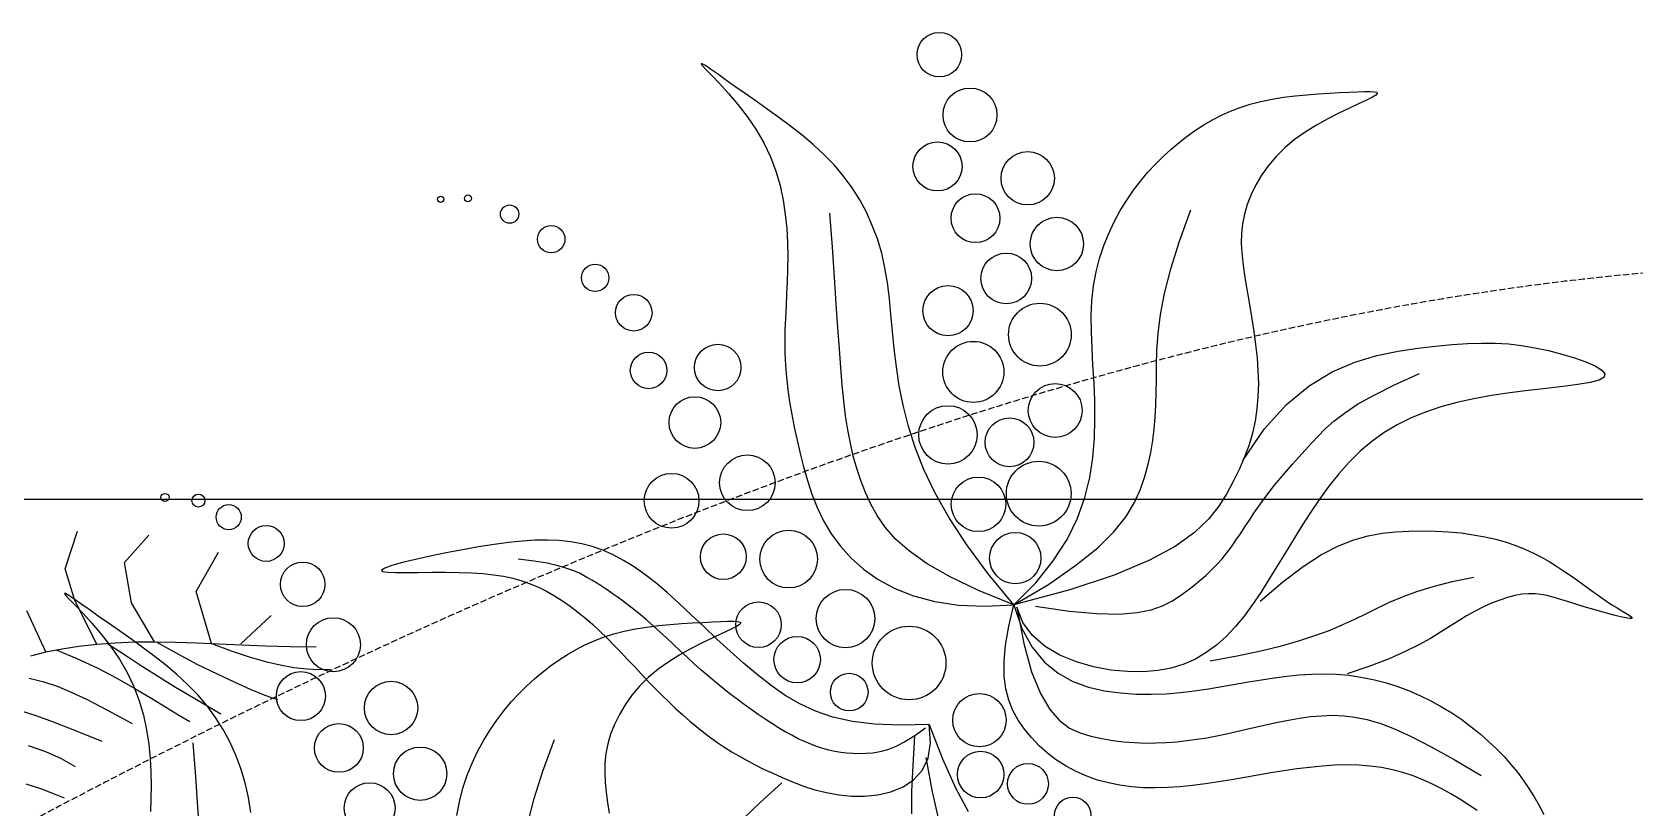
# Model space of a CAD drawing. Header units: millimetres. Extents: x -1030105 to 906887, y -616134 to 1220667.
# Drawn here: x -93311 to -90161, y 510288 to 511812 of the extents above; entities that cross this region are included whole.
import ezdxf
from ezdxf.enums import TextEntityAlignment as Align

# ---------------------------------------------------------------- set-up
doc = ezdxf.new("R2010")
doc.units = ezdxf.units.MM
doc.header["$MEASUREMENT"] = 0
doc.linetypes.add('CENTER', pattern=[2, 1.25, -0.25, 0.25, -0.25])
doc.linetypes.add('DASH', pattern=[0.35, 0.25, -0.1])
doc.layers.add('A-Furniture', color=143, linetype='Continuous')
doc.layers.add('A-Tree', color=98, linetype='Continuous')
doc.styles.add('Arial_Bold', font='arialbd.ttf')

# ---------------------------------------------------------------- blocks, each defined once
blk = doc.blocks.new('FUR')
at = {"layer": 'A-Furniture', "color": 8, "linetype": 'DASH', "ltscale": 50}
blk.add_ellipse((-53035.3, -10910.5), major_axis=(-3439.5, -3378.2), ratio=0.705203, start_param=7.259259, end_param=11.183032, dxfattribs=at)
blk.add_open_spline([(-42688, -19137), (-41285.1, -16590.7), (-40890, -13356), (-44692.5, -11594.7), (-47704.7, -12434), (-50055.2, -13846.7), (-51582.6, -14985.6), (-52347.2, -15312), (-52578.2, -15392.8)], degree=3, knots=[0, 0, 0, 0, 6281.430987, 9216.361979, 12501.805308, 15762.232572, 17490.630724, 18208.392501, 18208.392501, 18208.392501, 18208.392501], dxfattribs=at)
blk = doc.blocks.new('CAY8')
at = {"color": 0, "linetype": 'ByBlock'}
for p, q in [((228.5, 579.8), (227.8, 580)), ((227.8, 580), (228.4, 578.5)), ((228.4, 578.5), (230.6, 575.2)), ((230.6, 578.1), (228.5, 579.8)), ((233.7, 575), (230.6, 578.1)), ((230.6, 575.2), (233.9, 570.2)), ((237.8, 570.9), (233.7, 575)), ((233.9, 570.2), (238.2, 563.8)), ((242.8, 565.9), (237.8, 570.9)), ((238.2, 563.8), (243, 556.1)), ((248.4, 560.2), (242.8, 565.9)), ((243, 556.1), (248.1, 547.4)), ((254.6, 554), (248.4, 560.2)), ((261.2, 547.4), (254.6, 554)), ((248.1, 547.4), (253.1, 538)), ((268, 540.6), (261.2, 547.4)), ((275, 533.4), (268, 540.6)), ((253.1, 538), (257.7, 528)), ((282, 526), (275, 533.4)), ((257.7, 528), (261.5, 517.7)), ((261.5, 517.7), (264.4, 507.2)), ((288.9, 518.3), (282, 526)), ((295.5, 510.4), (288.9, 518.3)), ((264.4, 507.2), (266.4, 496.8)), ((301.7, 502.2), (295.5, 510.4)), ((266.4, 496.8), (267.5, 486.3)), ((307.5, 493.7), (301.7, 502.2)), ((267.5, 486.3), (267.9, 475.9)), ((312.5, 484.9), (307.5, 493.7)), ((317, 476), (312.5, 484.9)), ((587.6, 482.7), (594.7, 484.1)), ((594.7, 484.1), (602, 485.1)), ((602, 485.1), (609.6, 485.7)), ((609.6, 485.7), (617.6, 485.9)), ((617.6, 485.9), (625.8, 485.8)), ((625.8, 485.8), (634, 485.4)), ((634, 485.4), (642.2, 484.7)), ((642.2, 484.7), (650.2, 484)), ((650.2, 484), (657.8, 483.1)), ((267.9, 475.9), (267.6, 465.7)), ((320.7, 466.7), (317, 476)), ((554.6, 470.7), (561.1, 473.8)), ((561.1, 473.8), (567.5, 476.5)), ((567.5, 476.5), (574.1, 478.9)), ((574.1, 478.9), (580.7, 481)), ((580.7, 481), (587.6, 482.7)), ((657.8, 483.1), (665, 482.2)), ((665, 482.2), (671.6, 481.4)), ((676.8, 472.1), (669.9, 470.3)), ((671.6, 481.4), (677.4, 480.6)), ((682.6, 473.7), (676.8, 472.1)), ((677.4, 480.6), (682.3, 480)), ((682.3, 480), (686.3, 479.3)), ((687.1, 475), (682.6, 473.7)), ((686.3, 479.3), (689.1, 478.6)), ((689.8, 476.1), (687.1, 475)), ((689.1, 478.6), (690.7, 477.9)), ((691, 477.1), (689.8, 476.1)), ((690.7, 477.9), (691, 477.1)), ((267.6, 465.7), (266.9, 455.7)), ((296.1, 437.4), (298.4, 461.1)), ((323.9, 457.3), (320.7, 466.7)), ((535.5, 459.7), (541.9, 463.7)), ((541.9, 463.7), (548.2, 467.4)), ((548.2, 467.4), (554.6, 470.7)), ((645.2, 462.6), (636.6, 459.2)), ((653.8, 465.6), (645.2, 462.6)), ((662.1, 468.1), (653.8, 465.6)), ((669.9, 470.3), (662.1, 468.1)), ((266.9, 455.7), (265.7, 446)), ((326.3, 447.5), (323.9, 457.3)), ((516.9, 445.4), (523, 450.6)), ((523, 450.6), (529.2, 455.3)), ((529.2, 455.3), (535.5, 459.7)), ((620.6, 450.8), (613.5, 445.8)), ((628.3, 455.3), (620.6, 450.8)), ((636.6, 459.2), (628.3, 455.3)), ((265.7, 446), (264.2, 436.6)), ((328.2, 437.6), (326.3, 447.5)), ((505, 433.9), (510.9, 439.9)), ((510.9, 439.9), (516.9, 445.4)), ((607.1, 440.5), (601.2, 434.8)), ((613.5, 445.8), (607.1, 440.5)), ((262.5, 427.6), (260.7, 418.9)), ((264.2, 436.6), (262.5, 427.6)), ((293.9, 416.3), (296.1, 437.4)), ((329.4, 427.3), (328.2, 437.6)), ((329.9, 416.8), (329.4, 427.3)), ((493.8, 420.6), (499.3, 427.5)), ((499.3, 427.5), (505, 433.9)), ((596.1, 428.8), (591.5, 422.6)), ((601.2, 434.8), (596.1, 428.8)), ((260.7, 418.9), (258.8, 410.5)), ((291.9, 397.7), (293.9, 416.3)), ((329.8, 406.1), (329.9, 416.8)), ((488.5, 413.2), (493.8, 420.6)), ((536.4, 399.1), (548.2, 419.5)), ((587.7, 416.3), (584.5, 409.9)), ((591.5, 422.6), (587.7, 416.3)), ((258.8, 410.5), (256.9, 402.2)), ((329.2, 395.1), (329.8, 406.1)), ((479.1, 397), (483.6, 405.4)), ((483.6, 405.4), (488.5, 413.2)), ((584.5, 409.9), (582.1, 403.5)), ((255, 394.1), (253.2, 386.1)), ((256.9, 402.2), (255, 394.1)), ((290.1, 381.1), (291.9, 397.7)), ((328.3, 383.7), (329.2, 395.1)), ((475.1, 388.1), (479.1, 397)), ((527, 381.1), (536.4, 399.1)), ((580.2, 397), (578.9, 390.4)), ((582.1, 403.5), (580.2, 397)), ((253.2, 386.1), (251.7, 378)), ((327.3, 371.9), (328.3, 383.7)), ((471.6, 378.8), (475.1, 388.1)), ((578, 383.7), (577.5, 376.7)), ((578.9, 390.4), (578, 383.7)), ((251.7, 378), (250.3, 369.9)), ((288.6, 366.3), (290.1, 381.1)), ((326.4, 359.7), (327.3, 371.9)), ((468.7, 368.8), (471.6, 378.8)), ((519.8, 365), (527, 381.1)), ((577.5, 376.7), (577.2, 369.5)), ((249.3, 361.6), (248.5, 353.2)), ((250.3, 369.9), (249.3, 361.6)), ((287.2, 353.1), (288.6, 366.3)), ((325.7, 346.9), (326.4, 359.7)), ((466.4, 358.4), (468.7, 368.8)), ((514.4, 350.8), (519.8, 365)), ((577.2, 369.5), (577.1, 361.9)), ((577.1, 361.9), (577.1, 353.9)), ((248.5, 353.2), (248, 344.6)), ((286.1, 341), (287.2, 353.1)), ((464.6, 347.4), (466.4, 358.4)), ((510.5, 338.1), (514.4, 350.8)), ((577.1, 353.9), (577.1, 345.5)), ((248, 344.6), (247.7, 335.8)), ((285.3, 329.9), (286.1, 341)), ((325.4, 333.6), (325.7, 346.9)), ((463, 335.9), (464.6, 347.4)), ((507.6, 326.7), (510.5, 338.1)), ((577.1, 345.5), (577, 336.7)), ((-272.6, 308.9), (-259.7, 333.3)), ((247.7, 335.8), (247.7, 326.9)), ((247.7, 326.9), (247.8, 317.7)), ((284.7, 319.4), (285.3, 329.9)), ((325.6, 319.7), (325.4, 333.6)), ((461.6, 324.1), (463, 335.9)), ((505.4, 316.3), (507.6, 326.7)), ((576.8, 327.7), (576.4, 318.5)), ((577, 336.7), (576.8, 327.7)), ((-231, 306), (-210.9, 321.8)), ((247.8, 317.7), (248.2, 308.4)), ((284.5, 309.4), (284.7, 319.4)), ((326.6, 305.2), (325.6, 319.7)), ((460.2, 311.9), (461.6, 324.1)), ((503.7, 306.7), (505.4, 316.3)), ((576.4, 318.5), (575.8, 309.3)), ((-269.8, 285.9), (-272.6, 308.9)), ((-231, 277.3), (-231, 306)), ((248.2, 308.4), (248.7, 298.9)), ((284.6, 299.8), (284.5, 309.4)), ((328.7, 289.8), (326.6, 305.2)), ((458.5, 299.4), (460.2, 311.9)), ((502, 297.6), (503.7, 306.7)), ((575.8, 309.3), (574.8, 300.2)), ((-185, 277.3), (-164.9, 301.7)), ((248.7, 298.9), (249.4, 289.2)), ((285.1, 290.6), (284.6, 299.8)), ((456.4, 286.6), (458.5, 299.4)), ((500.2, 289), (502, 297.6)), ((574.8, 300.2), (573.5, 291.2)), ((625.8, 290.4), (642.7, 294.4)), ((642.7, 294.4), (658.8, 296.3)), ((658.8, 296.3), (673.9, 296.7)), ((673.9, 296.7), (687.9, 296.3)), ((687.9, 296.3), (700.5, 295.6)), ((700.5, 295.6), (712.1, 294.7)), ((712.1, 294.7), (722.7, 293.6)), ((722.7, 293.6), (732.6, 292.1)), ((-296.1, 253.9), (-304.2, 284.5)), ((-275.5, 291.8), (-276.2, 292)), ((-276.2, 292), (-275.6, 290.5)), ((-275.6, 290.5), (-273.4, 287.2)), ((-273.4, 290.1), (-275.5, 291.8)), ((-270.3, 287), (-273.4, 290.1)), ((-273.4, 287.2), (-270.1, 282.2)), ((-266.2, 282.9), (-270.3, 287)), ((-270.1, 282.2), (-265.8, 275.8)), ((-260.1, 253), (-269.8, 285.9)), ((-261.2, 277.9), (-266.2, 282.9)), ((249.4, 289.2), (250.4, 279.4)), ((285.9, 281.6), (285.1, 290.6)), ((287.3, 272.8), (285.9, 281.6)), ((332, 273.3), (328.7, 289.8)), ((453.7, 273.6), (456.4, 286.6)), ((498.3, 280.7), (500.2, 289)), ((571.7, 282.4), (569.5, 274)), ((573.5, 291.2), (571.7, 282.4)), ((590.3, 273.4), (608.3, 283.6)), ((608.3, 283.6), (625.8, 290.4)), ((732.6, 292.1), (742, 290.3)), ((742, 290.3), (751, 288.2)), ((751, 288.2), (759.8, 285.5)), ((759.8, 285.5), (768.7, 282.4)), ((768.7, 282.4), (777.8, 278.7)), ((-265.8, 275.8), (-261, 268.1)), ((-255.6, 272.2), (-261.2, 277.9)), ((-249.4, 266), (-255.6, 272.2)), ((-219.9, 247.6), (-231, 277.3)), ((-180.9, 239.5), (-185, 277.3)), ((-52, 270.4), (-54.6, 269.5)), ((-46.7, 271.3), (-52, 270.4)), ((-39.1, 272), (-46.7, 271.3)), ((-29.8, 272.6), (-39.1, 272)), ((-19.2, 273.1), (-29.8, 272.6)), ((-7.8, 273.4), (-19.2, 273.1)), ((3.9, 273.6), (-7.8, 273.4)), ((15.4, 273.6), (3.9, 273.6)), ((26.3, 273.4), (15.4, 273.6)), ((36.5, 273), (26.3, 273.4)), ((46.1, 272.3), (36.5, 273)), ((55.2, 271.3), (46.1, 272.3)), ((63.7, 269.9), (55.2, 271.3)), ((71.8, 268.2), (63.7, 269.9)), ((250.4, 279.4), (251.9, 269.5)), ((289.1, 264.1), (287.3, 272.8)), ((336.9, 255.6), (332, 273.3)), ((450.3, 260.4), (453.7, 273.6)), ((493.8, 264.8), (496.2, 272.7)), ((496.2, 272.7), (498.3, 280.7)), ((569.5, 274), (566.7, 265.8)), ((572, 259.1), (590.3, 273.4)), ((652, 269.3), (667.4, 273.9)), ((667.4, 273.9), (686, 278.7)), ((777.8, 278.7), (786.7, 274.7)), ((786.7, 274.7), (795, 270.6)), ((795, 270.6), (802.3, 266.4)), ((-261, 268.1), (-255.9, 259.4)), ((-255.9, 259.4), (-250.9, 250)), ((-242.8, 259.4), (-249.4, 266)), ((-236, 252.6), (-242.8, 259.4)), ((-54.6, 269.5), (-54, 268.4)), ((-54, 268.4), (-50.7, 267.3)), ((-50.7, 267.3), (-45.2, 266)), ((-45.2, 266), (-37.9, 264.7)), ((-37.9, 264.7), (-29.4, 263.3)), ((-29.4, 263.3), (-20.1, 261.8)), ((-20.1, 261.8), (-10.6, 260.1)), ((-10.6, 260.1), (-1.4, 258.4)), ((-1.4, 258.4), (7.2, 256.6)), ((51.9, 257), (41.1, 260.3)), ((79.5, 266), (71.8, 268.2)), ((86.9, 263.2), (79.5, 266)), ((93.9, 260), (86.9, 263.2)), ((100.7, 256.1), (93.9, 260)), ((251.9, 269.5), (253.9, 259.5)), ((253.9, 259.5), (256.7, 249.6)), ((291.4, 255.4), (289.1, 264.1)), ((445.8, 247.1), (450.3, 260.4)), ((491, 256.9), (493.8, 264.8)), ((553.5, 240), (572, 259.1)), ((566.7, 265.8), (563.4, 257.9)), ((621.1, 256.2), (629.4, 260.5)), ((629.4, 260.5), (639.5, 264.9)), ((639.5, 264.9), (652, 269.3)), ((802.3, 266.4), (808.2, 262.4)), ((808.2, 262.4), (812.2, 258.8)), ((812.2, 258.8), (814, 255.8)), ((-307, 253.1), (-296.1, 253.9)), ((-296.1, 253.9), (-284.6, 254.1)), ((-288.9, 254), (-275.5, 245.6)), ((-284.6, 254.1), (-272.6, 253.8)), ((-272.6, 253.8), (-260.1, 253)), ((-260.1, 253), (-247.1, 251.7)), ((-252.6, 252.2), (-241, 241.3)), ((-250.9, 250), (-246.3, 240)), ((-247.1, 251.7), (-233.7, 249.9)), ((-229, 245.4), (-236, 252.6)), ((-233.7, 249.9), (-219.9, 247.6)), ((-219.9, 247.6), (-205.8, 244.8)), ((-218.9, 247.4), (-205.8, 236.7)), ((-160.6, 235.7), (-136.2, 251.5)), ((7.2, 256.6), (15, 254.7)), ((15, 254.7), (22.2, 252.6)), ((22.2, 252.6), (28.9, 250.3)), ((28.9, 250.3), (35.1, 247.8)), ((35.1, 247.8), (41, 245)), ((60.8, 253.9), (51.9, 257)), ((68, 250.8), (60.8, 253.9)), ((73.7, 248), (68, 250.8)), ((78.2, 245.5), (73.7, 248)), ((107.3, 251.7), (100.7, 256.1)), ((113.8, 246.6), (107.3, 251.7)), ((256.7, 249.6), (260.4, 239.7)), ((294.4, 246.7), (291.4, 255.4)), ((343.7, 236.4), (336.9, 255.6)), ((483.9, 241), (487.7, 249)), ((487.7, 249), (491, 256.9)), ((559.6, 250.1), (555.1, 242.4)), ((563.4, 257.9), (559.6, 250.1)), ((603, 243.7), (608.4, 247.8)), ((608.4, 247.8), (614.2, 252)), ((614.2, 252), (621.1, 256.2)), ((674.8, 249), (664.4, 245.9)), ((685.5, 251.3), (674.8, 249)), ((696.7, 253), (685.5, 251.3)), ((708.3, 254.1), (696.7, 253)), ((720.4, 254.6), (708.3, 254.1)), ((733, 254.6), (720.4, 254.6)), ((746, 254.3), (733, 254.6)), ((759, 253.6), (746, 254.3)), ((771.6, 252.8), (759, 253.6)), ((783.4, 252.1), (771.6, 252.8)), ((793.9, 251.7), (783.4, 252.1)), ((802.6, 251.6), (793.9, 251.7)), ((809.2, 252.2), (802.6, 251.6)), ((813.1, 253.6), (809.2, 252.2)), ((814, 255.8), (813.1, 253.6)), ((-311, 237.8), (-301.3, 233.4)), ((-275.5, 245.6), (-262.6, 236.5)), ((-262.6, 236.5), (-250.4, 227.1)), ((-246.3, 240), (-242.5, 229.7)), ((-241, 241.3), (-231.8, 232.7)), ((-222, 238), (-229, 245.4)), ((-215.1, 230.3), (-222, 238)), ((-205.8, 244.8), (-191.2, 241.7)), ((-205.8, 236.7), (-192.9, 226.7)), ((-191.2, 241.7), (-176, 238.4)), ((-180.9, 239.5), (-168.1, 232)), ((-176, 238.4), (-160.3, 234.9)), ((41, 245), (46.5, 241.9)), ((46.5, 241.9), (51.8, 238.5)), ((51.8, 238.5), (56.9, 234.7)), ((81.7, 243.1), (78.2, 245.5)), ((84.4, 241.1), (81.7, 243.1)), ((86.4, 239.4), (84.4, 241.1)), ((88.1, 238), (86.4, 239.4)), ((89.4, 236.9), (88.1, 238)), ((90.6, 235.9), (89.4, 236.9)), ((120.3, 240.8), (113.8, 246.6)), ((126.7, 234.3), (120.3, 240.8)), ((260.4, 239.7), (265.2, 230)), ((298.5, 237.7), (294.4, 246.7)), ((304.2, 228.2), (298.5, 237.7)), ((352.6, 215.6), (343.7, 236.4)), ((439.9, 233.8), (445.8, 247.1)), ((479.4, 232.8), (483.9, 241)), ((555.1, 242.4), (550.1, 234.8)), ((592.4, 235.5), (597.7, 239.6)), ((597.7, 239.6), (603, 243.7)), ((644.9, 237.6), (635.6, 232.2)), ((654.5, 242.2), (644.9, 237.6)), ((664.4, 245.9), (654.5, 242.2)), ((-301.3, 233.4), (-292.5, 228.8)), ((-292.5, 228.8), (-283.6, 223.1)), ((-250.4, 227.1), (-239.1, 217.7)), ((-242.5, 229.7), (-239.6, 219.2)), ((-231.8, 232.7), (-224.3, 225.8)), ((-224.3, 225.8), (-217.6, 219.7)), ((-208.5, 222.4), (-215.1, 230.3)), ((-192.9, 226.7), (-180.7, 217.8)), ((-168.1, 232), (-156.4, 225.7)), ((-160.3, 234.9), (-143.9, 231.4)), ((-156.4, 225.7), (-145.7, 220.5)), ((-143.9, 231.4), (-126.8, 227.8)), ((-126.8, 227.8), (-108.9, 224.4)), ((56.9, 234.7), (61.9, 230.6)), ((61.9, 230.6), (66.7, 226.1)), ((66.7, 226.1), (71.4, 221.5)), ((91.7, 235), (90.6, 235.9)), ((92.8, 234), (91.7, 235)), ((94.1, 232.9), (92.8, 234)), ((95.5, 231.5), (94.1, 232.9)), ((97.3, 229.8), (95.5, 231.5)), ((99.5, 227.7), (97.3, 229.8)), ((102, 225.2), (99.5, 227.7)), ((104.9, 222.3), (102, 225.2)), ((133.3, 227.1), (126.7, 234.3)), ((139.9, 219.1), (133.3, 227.1)), ((265.2, 230), (271.1, 220.5)), ((312.2, 218.1), (304.2, 228.2)), ((432.2, 220.4), (439.9, 233.8)), ((473.6, 224.4), (479.4, 232.8)), ((544.6, 227.2), (538.4, 219.4)), ((550.1, 234.8), (544.6, 227.2)), ((577.2, 223.3), (582.2, 227.4)), ((582.2, 227.4), (587.3, 231.5)), ((587.3, 231.5), (592.4, 235.5)), ((626.7, 226), (618.1, 219.2)), ((635.6, 232.2), (626.7, 226)), ((-320.4, 216.1), (-310.8, 211.1)), ((-283.6, 223.1), (-273.5, 215.9)), ((-273.5, 215.9), (-261.1, 206.4)), ((-239.6, 219.2), (-237.6, 208.8)), ((-239.1, 217.7), (-228.7, 208.8)), ((-217.6, 219.7), (-211, 213.8)), ((-211, 213.8), (-203.5, 207.4)), ((-202.3, 214.2), (-208.5, 222.4)), ((-196.5, 205.7), (-202.3, 214.2)), ((-180.7, 217.8), (-169.4, 209.9)), ((-145.7, 220.5), (-135.9, 216.3)), ((-135.9, 216.3), (-126.8, 212.9)), ((71.4, 221.5), (76, 216.5)), ((76, 216.5), (80.4, 211.4)), ((108, 219), (104.9, 222.3)), ((111.4, 215.4), (108, 219)), ((114.9, 211.4), (111.4, 215.4)), ((146.8, 210.3), (139.9, 219.1)), ((271.1, 220.5), (278.4, 211.3)), ((323, 207.3), (312.2, 218.1)), ((363.8, 193), (352.6, 215.6)), ((422.5, 207.1), (432.2, 220.4)), ((455.8, 206.7), (466, 215.7)), ((466, 215.7), (473.6, 224.4)), ((538.4, 219.4), (531.4, 211.6)), ((563.2, 210.9), (567.7, 215.1)), ((567.7, 215.1), (572.4, 219.2)), ((572.4, 219.2), (577.2, 223.3)), ((618.1, 219.2), (609.8, 211.9)), ((-310.8, 211.1), (-299.7, 204.7)), ((-299.7, 204.7), (-286, 196.3)), ((-261.1, 206.4), (-245.4, 194)), ((-237.6, 208.8), (-236.5, 198.3)), ((-228.7, 208.8), (-219.6, 200.7)), ((-203.5, 207.4), (-194.5, 199.7)), ((-191.5, 196.9), (-196.5, 205.7)), ((-169.4, 209.9), (-159.6, 203.3)), ((-159.6, 203.3), (-151.4, 198.1)), ((-126.8, 212.9), (-118.2, 210.3)), ((-118.2, 210.3), (-109.9, 208.5)), ((-109.9, 208.5), (-101.8, 207.2)), ((80.4, 211.4), (84.7, 206.1)), ((84.7, 206.1), (88.8, 200.6)), ((118.6, 207.2), (114.9, 211.4)), ((122.4, 202.7), (118.6, 207.2)), ((126.2, 197.9), (122.4, 202.7)), ((153.9, 200.9), (146.8, 210.3)), ((278.4, 211.3), (287.2, 202.4)), ((287.2, 202.4), (297.6, 194.2)), ((337.2, 195.5), (323, 207.3)), ((410.4, 194), (422.5, 207.1)), ((442.6, 197.5), (455.8, 206.7)), ((522.7, 203.8), (511.4, 196.2)), ((531.4, 211.6), (522.7, 203.8)), ((550.7, 198.2), (554.7, 202.4)), ((554.7, 202.4), (558.9, 206.7)), ((558.9, 206.7), (563.2, 210.9)), ((601.7, 204.1), (593.8, 196.1)), ((609.8, 211.9), (601.7, 204.1)), ((-319.7, 191.5), (-308.6, 185.2)), ((-286, 196.3), (-268.3, 185.4)), ((-236.5, 198.3), (-236.1, 187.9)), ((-219.6, 200.7), (-211.7, 193.8)), ((-211.7, 193.8), (-205.3, 188.3)), ((-194.5, 199.7), (-183, 189.9)), ((-187, 188), (-191.5, 196.9)), ((-151.4, 198.1), (-145.5, 194.5)), ((-145.5, 194.5), (-142, 192.7)), ((70.1, 190.9), (76.7, 193)), ((76.7, 193), (83.6, 194.7)), ((83.6, 194.7), (90.7, 196.1)), ((88.8, 200.6), (92.9, 195)), ((90.7, 196.1), (98, 197.1)), ((92.9, 195), (96.8, 189.3)), ((98, 197.1), (105.6, 197.7)), ((105.6, 197.7), (113.6, 197.9)), ((113.6, 197.9), (121.8, 197.8)), ((121.8, 197.8), (130, 197.4)), ((130.1, 193), (126.2, 197.9)), ((130, 197.4), (138.2, 196.7)), ((133.9, 187.9), (130.1, 193)), ((138.2, 196.7), (146.2, 196)), ((146.2, 196), (153.8, 195.1)), ((153.8, 195.1), (161, 194.2)), ((161.2, 191.1), (153.9, 200.9)), ((161, 194.2), (167.6, 193.4)), ((168.6, 181), (161.2, 191.1)), ((167.6, 193.4), (173.4, 192.6)), ((173.4, 192.6), (178.3, 192)), ((178.3, 192), (182.3, 191.3)), ((182.3, 191.3), (185.1, 190.6)), ((297.6, 194.2), (309.7, 186.8)), ((355.2, 182.6), (337.2, 195.5)), ((377.8, 168.3), (363.8, 193)), ((395.6, 181), (410.4, 194)), ((425.5, 188.1), (442.6, 197.5)), ((511.4, 196.2), (496.3, 189)), ((542.9, 189.9), (546.8, 194)), ((546.8, 194), (550.7, 198.2)), ((593.8, 196.1), (586.2, 187.8)), ((-308.6, 185.2), (-298.6, 178.4)), ((-236.1, 187.9), (-236.4, 177.7)), ((-183.3, 178.7), (-187, 188)), ((44.2, 179.4), (50.6, 182.7)), ((50.6, 182.7), (57.1, 185.8)), ((57.1, 185.8), (63.5, 188.5)), ((63.5, 188.5), (70.1, 190.9)), ((96.8, 189.3), (100.7, 183.6)), ((100.7, 183.6), (104.5, 177.8)), ((137.9, 182.7), (133.9, 187.9)), ((141.8, 177.4), (137.9, 182.7)), ((158.1, 180.1), (149.8, 177.6)), ((165.9, 182.3), (158.1, 180.1)), ((172.8, 184.1), (165.9, 182.3)), ((176.3, 170.9), (168.6, 181)), ((178.6, 185.7), (172.8, 184.1)), ((183.1, 187), (178.6, 185.7)), ((185.8, 188.1), (183.1, 187)), ((185.1, 190.6), (186.7, 189.9)), ((187, 189.1), (185.8, 188.1)), ((186.7, 189.9), (187, 189.1)), ((309.7, 186.8), (323.6, 180.3)), ((323.6, 180.3), (339.6, 174.9)), ((377.8, 168.3), (355.2, 182.6)), ((377.8, 168.3), (395.6, 181)), ((404.2, 178.3), (425.5, 188.1)), ((476.4, 182.5), (450.7, 176.7)), ((496.3, 189), (476.4, 182.5)), ((531.2, 178.3), (535.1, 182)), ((535.1, 182), (539, 185.9)), ((539, 185.9), (542.9, 189.9)), ((586.2, 187.8), (578.7, 179.4)), ((-298.6, 178.4), (-289.9, 171.1)), ((-236.4, 177.7), (-237.1, 167.7)), ((-207.9, 149.4), (-205.6, 173.1)), ((-180.1, 169.3), (-183.3, 178.7)), ((-177.7, 159.5), (-180.1, 169.3)), ((25.2, 167.3), (31.5, 171.7)), ((31.5, 171.7), (37.9, 175.7)), ((37.9, 175.7), (44.2, 179.4)), ((104.5, 177.8), (108.3, 172)), ((108.3, 172), (112.1, 166.2)), ((132.6, 171.2), (124.3, 167.3)), ((141.2, 174.6), (132.6, 171.2)), ((149.8, 177.6), (141.2, 174.6)), ((145.9, 172), (141.8, 177.4)), ((149.9, 166.7), (145.9, 172)), ((184.1, 161), (176.3, 170.9)), ((339.6, 174.9), (357.6, 170.9)), ((357.6, 170.9), (377.8, 168.3)), ((377.8, 168.3), (404.2, 178.3)), ((418.2, 171.9), (377.8, 168.3)), ((450.7, 176.7), (418.2, 171.9)), ((518.6, 168.4), (522.9, 171.5)), ((522.9, 171.5), (527.1, 174.8)), ((527.1, 174.8), (531.2, 178.3)), ((571.3, 171), (564.1, 162.7)), ((578.7, 179.4), (571.3, 171)), ((596.4, 165.6), (609, 169.5)), ((609, 169.5), (620.4, 171.8)), ((620.4, 171.8), (630.9, 172.9)), ((630.9, 172.9), (640.7, 172.9)), ((640.7, 172.9), (650.2, 172.2)), ((650.2, 172.2), (659.6, 171.1)), ((659.6, 171.1), (668.9, 169.7)), ((668.9, 169.7), (677.9, 167.9)), ((-326, 165.2), (-315.9, 159.8)), ((-315.9, 159.8), (-307.7, 154.9)), ((-238.3, 158), (-239.8, 148.6)), ((-237.1, 167.7), (-238.3, 158)), ((-175.8, 149.6), (-177.7, 159.5)), ((6.9, 151.9), (12.9, 157.4)), ((12.9, 157.4), (19, 162.6)), ((19, 162.6), (25.2, 167.3)), ((109.5, 157.8), (103.1, 152.5)), ((116.6, 162.8), (109.5, 157.8)), ((112.1, 166.2), (115.9, 160.4)), ((115.9, 160.4), (119.7, 154.7)), ((124.3, 167.3), (116.6, 162.8)), ((154.1, 161.5), (149.9, 166.7)), ((158.2, 156.4), (154.1, 161.5)), ((192.2, 151.3), (184.1, 161)), ((371.7, 154.2), (377.8, 168.3)), ((377.8, 168.3), (380.4, 151.2)), ((379.5, 166.4), (380, 140.6)), ((381.9, 155.1), (379.5, 166.4)), ((392.7, 164.9), (415.3, 157.3)), ((498.9, 157), (504.2, 159.7)), ((504.2, 159.7), (509.2, 162.5)), ((509.2, 162.5), (514, 165.3)), ((514, 165.3), (518.6, 168.4)), ((564.1, 162.7), (556.9, 154.7)), ((566.3, 151.6), (582.3, 159.7)), ((582.3, 159.7), (596.4, 165.6)), ((677.9, 167.9), (686.8, 165.8)), ((686.8, 165.8), (695.3, 163.5)), ((695.3, 163.5), (703.5, 160.8)), ((703.5, 160.8), (711.3, 158)), ((711.3, 158), (718.6, 154.9)), ((-307.7, 154.9), (-301.4, 151)), ((-239.8, 148.6), (-241.5, 139.6)), ((-210.1, 128.3), (-207.9, 149.4)), ((-174.6, 139.3), (-175.8, 149.6)), ((1, 145.9), (6.9, 151.9)), ((97.2, 146.8), (92.1, 140.8)), ((103.1, 152.5), (97.2, 146.8)), ((119.7, 154.7), (123.7, 149)), ((123.7, 149), (127.7, 143.5)), ((162.4, 151.3), (158.2, 156.4)), ((166.7, 146.4), (162.4, 151.3)), ((170.9, 141.6), (166.7, 146.4)), ((200.4, 142.2), (192.2, 151.3)), ((367.2, 141.6), (371.7, 154.2)), ((380.4, 151.2), (385.2, 136.9)), ((387, 144.9), (381.9, 155.1)), ((415.3, 157.3), (434, 152.2)), ((434, 152.2), (449.4, 149.2)), ((449.4, 149.2), (461.9, 148.1)), ((461.9, 148.1), (472, 148.3)), ((472, 148.3), (480.3, 149.7)), ((480.3, 149.7), (487.2, 151.8)), ((487.2, 151.8), (493.2, 154.3)), ((493.2, 154.3), (498.9, 157)), ((549.8, 146.9), (542.6, 139.5)), ((548.2, 141), (566.3, 151.6)), ((556.9, 154.7), (549.8, 146.9)), ((718.6, 154.9), (725.3, 151.6)), ((725.3, 151.6), (731.5, 148.1)), ((731.5, 148.1), (737.3, 144.5)), ((-241.5, 139.6), (-243.3, 130.9)), ((-174.1, 128.8), (-174.6, 139.3)), ((-10.2, 132.6), (-4.7, 139.5)), ((-4.7, 139.5), (1, 145.9)), ((92.1, 140.8), (87.5, 134.6)), ((127.7, 143.5), (131.7, 138.1)), ((131.7, 138.1), (135.8, 132.8)), ((175.2, 137), (170.9, 141.6)), ((179.5, 132.5), (175.2, 137)), ((208.9, 133.8), (200.4, 142.2)), ((364.2, 130.4), (367.2, 141.6)), ((380, 140.6), (381.9, 120)), ((385.2, 136.9), (391.9, 125.2)), ((394.4, 135.9), (387, 144.9)), ((403.5, 128.1), (394.4, 135.9)), ((542.6, 139.5), (535.4, 132.6)), ((737.3, 144.5), (742.7, 140.7)), ((742.7, 140.7), (747.8, 136.9)), ((747.8, 136.9), (752.5, 133)), ((-212.1, 109.7), (-210.1, 128.3)), ((-174.2, 118.1), (-174.1, 128.8)), ((-20.4, 117.4), (-15.5, 125.2)), ((-15.5, 125.2), (-10.2, 132.6)), ((32.4, 111.1), (44.2, 131.5)), ((83.7, 128.3), (80.5, 121.9)), ((87.5, 134.6), (83.7, 128.3)), ((135.8, 132.8), (139.9, 127.7)), ((139.9, 127.7), (144.1, 122.8)), ((183.7, 128.1), (179.5, 132.5)), ((188, 123.9), (183.7, 128.1)), ((192.2, 119.8), (188, 123.9)), ((217.9, 126.1), (208.9, 133.8)), ((227.9, 119.2), (217.9, 126.1)), ((362.5, 120.4), (364.2, 130.4)), ((391.9, 125.2), (400, 115.8)), ((414, 121.5), (403.5, 128.1)), ((528, 126.3), (520.5, 120.7)), ((535.4, 132.6), (528, 126.3)), ((628.6, 121.9), (637.5, 124.4)), ((637.5, 124.4), (647, 126.6)), ((647, 126.6), (657.6, 128.5)), ((657.6, 128.5), (669.5, 130)), ((669.5, 130), (683.1, 131)), ((683.1, 131), (698.8, 131.4)), ((752.5, 133), (757, 129)), ((757, 129), (761.3, 125)), ((761.3, 125), (765.4, 121)), ((-24.9, 109), (-20.4, 117.4)), ((78.1, 115.5), (76.2, 109)), ((80.5, 121.9), (78.1, 115.5)), ((144.1, 122.8), (148.3, 118)), ((148.3, 118), (152.5, 113.5)), ((152.5, 113.5), (156.7, 109.2)), ((196.3, 115.9), (192.2, 119.8)), ((200.4, 112.2), (196.3, 115.9)), ((239.2, 113), (227.9, 119.2)), ((252.1, 107.6), (239.2, 113)), ((362, 111.5), (362.5, 120.4)), ((381.9, 120), (385.3, 104)), ((400, 115.8), (409.2, 108.3)), ((425.2, 116), (414, 121.5)), ((436.8, 111.6), (425.2, 116)), ((512.8, 115.9), (504.8, 112)), ((520.5, 120.7), (512.8, 115.9)), ((582.5, 110.6), (593, 112.5)), ((593, 112.5), (602.6, 114.7)), ((602.6, 114.7), (611.5, 117)), ((611.5, 117), (620.1, 119.4)), ((620.1, 119.4), (628.6, 121.9)), ((713.8, 112.5), (707.8, 111.3)), ((719.4, 113.3), (713.8, 112.5)), ((724.8, 113.8), (719.4, 113.3)), ((729.8, 113.8), (724.8, 113.8)), ((734.4, 113.4), (729.8, 113.8)), ((738.7, 112.5), (734.4, 113.4)), ((742.9, 111.3), (738.7, 112.5)), ((765.4, 121), (769.4, 117)), ((769.4, 117), (773.2, 113.1)), ((773.2, 113.1), (777, 109.3)), ((-28.9, 100.1), (-24.9, 109)), ((23, 93.1), (32.4, 111.1)), ((74.9, 102.4), (74, 95.7)), ((76.2, 109), (74.9, 102.4)), ((156.7, 109.2), (160.9, 105.1)), ((160.9, 105.1), (165.3, 101.1)), ((165.3, 101.1), (169.9, 97.3)), ((204.5, 108.7), (200.4, 112.2)), ((208.6, 105.4), (204.5, 108.7)), ((212.6, 102.3), (208.6, 105.4)), ((216.6, 99.5), (212.6, 102.3)), ((267.1, 103), (252.1, 107.6)), ((284.6, 99.2), (267.1, 103)), ((362.7, 103.3), (362, 111.5)), ((364.3, 95.7), (362.7, 103.3)), ((385.3, 104), (389.8, 91.9)), ((409.2, 108.3), (419.3, 102.5)), ((419.3, 102.5), (429.9, 98)), ((448.1, 108.5), (436.8, 111.6)), ((458.9, 106.4), (448.1, 108.5)), ((469.1, 105.5), (458.9, 106.4)), ((478.7, 105.6), (469.1, 105.5)), ((487.8, 106.8), (478.7, 105.6)), ((496.5, 108.9), (487.8, 106.8)), ((504.8, 112), (496.5, 108.9)), ((506.6, 105.8), (525.8, 106)), ((525.8, 106), (542.7, 106.6)), ((542.7, 106.6), (557.6, 107.6)), ((557.6, 107.6), (570.8, 109)), ((570.8, 109), (582.5, 110.6)), ((682.5, 103.1), (675.9, 100.4)), ((689, 105.6), (682.5, 103.1)), ((695.4, 107.8), (689, 105.6)), ((701.7, 109.7), (695.4, 107.8)), ((707.8, 111.3), (701.7, 109.7)), ((746.9, 109.8), (742.9, 111.3)), ((751, 107.9), (746.9, 109.8)), ((755.2, 105.8), (751, 107.9)), ((759.7, 103.5), (755.2, 105.8)), ((764.5, 101), (759.7, 103.5)), ((777, 109.3), (780.5, 105.6)), ((780.5, 105.6), (784, 102.1)), ((784, 102.1), (787.4, 98.8)), ((-32.4, 90.8), (-28.9, 100.1)), ((15.8, 77), (23, 93.1)), ((74, 95.7), (73.5, 88.7)), ((169.9, 97.3), (174.7, 93.4)), ((174.7, 93.4), (179.7, 89.5)), ((220.6, 96.9), (216.6, 99.5)), ((224.5, 94.6), (220.6, 96.9)), ((228.4, 92.5), (224.5, 94.6)), ((232.3, 90.7), (228.4, 92.5)), ((236.3, 89), (232.3, 90.7)), ((304.8, 96.2), (284.6, 99.2)), ((293.5, 90.1), (285.9, 87.1)), ((288.6, 69.7), (293.5, 90.1)), ((301.9, 94.1), (293.5, 90.1)), ((303.5, 83.2), (304.8, 96.2)), ((304.8, 96.2), (309.8, 70.7)), ((366.7, 88.4), (364.3, 95.7)), ((389.8, 91.9), (395.2, 83)), ((429.9, 98), (440.7, 94.6)), ((440.7, 94.6), (451.3, 91.9)), ((451.3, 91.9), (461.7, 90)), ((461.7, 90), (472, 88.5)), ((652.5, 91.4), (642.3, 88.4)), ((661.3, 94.5), (652.5, 91.4)), ((669, 97.5), (661.3, 94.5)), ((675.9, 100.4), (669, 97.5)), ((769.7, 98.3), (764.5, 101)), ((775.1, 95.6), (769.7, 98.3)), ((780.6, 93), (775.1, 95.6)), ((785.9, 90.4), (780.6, 93)), ((790.8, 88.2), (785.9, 90.4)), ((787.4, 98.8), (790.6, 95.6)), ((790.6, 95.6), (793.8, 92.8)), ((793.8, 92.8), (796.7, 90.2)), ((796.7, 90.2), (799.2, 88)), ((73.2, 81.5), (73.1, 73.9)), ((73.5, 88.7), (73.2, 81.5)), ((179.7, 89.5), (185, 85.6)), ((185, 85.6), (190.8, 81.6)), ((190.8, 81.6), (196.9, 77.4)), ((240.3, 87.6), (236.3, 89)), ((244.4, 86.4), (240.3, 87.6)), ((248.6, 85.3), (244.4, 86.4)), ((253, 84.5), (248.6, 85.3)), ((257.5, 83.8), (253, 84.5)), ((262.3, 83.3), (257.5, 83.8)), ((267.4, 83.3), (262.3, 83.3)), ((273, 83.8), (267.4, 83.3)), ((279.1, 85.1), (273, 83.8)), ((285.9, 87.1), (279.1, 85.1)), ((299.9, 73), (303.5, 83.2)), ((369.9, 81.4), (366.7, 88.4)), ((373.7, 74.7), (369.9, 81.4)), ((395.2, 83), (401.3, 76.6)), ((472, 88.5), (482.1, 87.6)), ((482.1, 87.6), (492.1, 87)), ((492.1, 87), (501.9, 86.7)), ((501.9, 86.7), (511.5, 86.6)), ((511.5, 86.6), (521, 86.6)), ((521, 86.6), (530.3, 86.6)), ((530.3, 86.6), (539.5, 86.5)), ((539.5, 86.5), (548.6, 86.3)), ((548.6, 86.3), (557.5, 85.9)), ((557.5, 85.9), (566.3, 85.3)), ((566.3, 85.3), (575, 84.3)), ((575, 84.3), (583.6, 83)), ((583.6, 83), (592, 81.2)), ((592, 81.2), (600.4, 79)), ((616.1, 82.7), (599.5, 80.2)), ((600.4, 79), (608.6, 76.3)), ((630.3, 85.5), (616.1, 82.7)), ((642.3, 88.4), (630.3, 85.5)), ((795.2, 86.3), (790.8, 88.2)), ((798.7, 84.8), (795.2, 86.3)), ((801.3, 83.9), (798.7, 84.8)), ((799.2, 88), (801.2, 86.2)), ((801.2, 86.2), (802.5, 84.8)), ((802.7, 83.6), (801.3, 83.9)), ((802.5, 84.8), (803.1, 83.9)), ((803.1, 83.9), (802.7, 83.6)), ((195.9, 73.8), (178.7, 62.9)), ((196.9, 77.4), (203.4, 73.2)), ((203.4, 73.2), (210.4, 69)), ((210.4, 69), (217.8, 65.1)), ((284.7, 52), (288.6, 69.7)), ((294.4, 65.3), (299.9, 73)), ((298.4, 73.8), (298.7, 49.3)), ((309.8, 70.7), (315.2, 49.3)), ((378.1, 68.1), (373.7, 74.7)), ((383, 61.9), (378.1, 68.1)), ((401.3, 76.6), (408, 72)), ((408, 72), (415, 68.4)), ((415, 68.4), (422.2, 65.4)), ((608.6, 76.3), (616.7, 73.1)), ((616.7, 73.1), (624.6, 69.5)), ((624.6, 69.5), (632.3, 65.5)), ((178.7, 62.9), (165.1, 54)), ((217.8, 65.1), (225.6, 61.6)), ((225.6, 61.6), (233.8, 58.6)), ((233.8, 58.6), (242.4, 56.2)), ((242.4, 56.2), (251.4, 54.6)), ((270.1, 54.3), (279.1, 56.2)), ((279.1, 56.2), (287.3, 59.8)), ((287.3, 59.8), (294.4, 65.3)), ((388.4, 56.1), (383, 61.9)), ((422.2, 65.4), (429.5, 62.8)), ((429.5, 62.8), (436.8, 60.6)), ((436.8, 60.6), (444.2, 58.6)), ((444.2, 58.6), (451.5, 57)), ((451.5, 57), (458.9, 55.8)), ((632.3, 65.5), (639.8, 61.1)), ((639.8, 61.1), (647, 56.4)), ((647, 56.4), (654, 51.4)), ((251.4, 54.6), (260.7, 53.9)), ((260.7, 53.9), (270.1, 54.3)), ((281.8, 36.5), (284.7, 52)), ((298.7, 49.3), (299.8, 28.5)), ((315.2, 49.3), (321, 31.3)), ((394.3, 50.7), (388.4, 56.1)), ((400.6, 45.7), (394.3, 50.7)), ((407.3, 41.2), (400.6, 45.7)), ((458.9, 55.8), (466.2, 54.8)), ((466.2, 54.8), (473.5, 54)), ((473.5, 54), (480.7, 53.6)), ((480.7, 53.6), (487.8, 53.3)), ((487.8, 53.3), (494.8, 53.2)), ((494.8, 53.2), (501.9, 53.3)), ((501.9, 53.3), (508.9, 53.5)), ((508.9, 53.5), (516.1, 53.8)), ((516.1, 53.8), (523.3, 54.2)), ((523.3, 54.2), (530.6, 54.6)), ((530.6, 54.6), (538.1, 55)), ((538.1, 55), (545.7, 55.3)), ((545.7, 55.3), (553.4, 55.4)), ((553.4, 55.4), (561.1, 55.4)), ((561.1, 55.4), (568.9, 55.1)), ((568.9, 55.1), (576.6, 54.4)), ((576.6, 54.4), (584.4, 53.3)), ((584.4, 53.3), (592, 51.6)), ((592, 51.6), (599.6, 49.4)), ((599.6, 49.4), (607.5, 46.3)), ((607.5, 46.3), (616, 42.1)), ((654, 51.4), (660.6, 46)), ((660.6, 46), (667, 40.4)), ((414.2, 37.3), (407.3, 41.2)), ((421.5, 33.9), (414.2, 37.3)), ((429, 31), (421.5, 33.9)), ((616, 42.1), (625.4, 36.4)), ((625.4, 36.4), (636.1, 29)), ((667, 40.4), (673, 34.6)), ((673, 34.6), (678.6, 28.6)), ((436.8, 28.5), (429, 31)), ((444.8, 26.4), (436.8, 28.5)), ((453.1, 24.8), (444.8, 26.4)), ((461.6, 23.5), (453.1, 24.8)), ((470.3, 22.6), (461.6, 23.5)), ((479.2, 21.9), (470.3, 22.6)), ((636.1, 29), (648.5, 19.6)), ((678.6, 28.6), (684, 22.5)), ((684, 22.5), (688.9, 16.3)), ((488.3, 21.5), (479.2, 21.9)), ((497.5, 21.2), (488.3, 21.5)), ((506.7, 21.2), (497.5, 21.2)), ((516.1, 21.1), (506.7, 21.2)), ((525.4, 21.1), (516.1, 21.1)), ((534.7, 21.1), (525.4, 21.1)), ((544, 21), (534.7, 21.1)), ((553.1, 20.7), (544, 21)), ((562.1, 20.2), (553.1, 20.7)), ((571, 19.5), (562.1, 20.2)), ((579.7, 18.6), (571, 19.5)), ((588.1, 17.3), (579.7, 18.6)), ((596.3, 15.7), (588.1, 17.3)), ((604.2, 13.7), (596.3, 15.7)), ((611.8, 11.3), (604.2, 13.7)), ((619, 8.5), (611.8, 11.3)), ((648.5, 19.6), (662.9, 8)), ((688.9, 16.3), (693.5, 10.1)), ((625.9, 5.3), (619, 8.5)), ((632.5, 1.7), (625.9, 5.3)), ((638.9, -2.2), (632.5, 1.7)), ((662.9, 8), (679.6, -6.3)), ((693.5, 10.1), (697.7, 3.9)), ((697.7, 3.9), (701.5, -2.3)), ((645, -6.4), (638.9, -2.2)), ((650.8, -10.8), (645, -6.4)), ((656.5, -15.4), (650.8, -10.8)), ((701.5, -2.3), (705, -8.5)), ((705, -8.5), (708.1, -14.7)), ((662, -20.1), (656.5, -15.4)), ((667.3, -25), (662, -20.1)), ((708.1, -14.7), (710.9, -21)), ((710.9, -21), (713.5, -27.4)), ((672.5, -29.9), (667.3, -25)), ((713.5, -27.4), (715.9, -34)), ((715.9, -34), (718.1, -40.8))]:
    blk.add_line(p, q, dxfattribs=at)
for centre, radius in [((393.4, 557.2), 15.6), ((407.2, 511.8), 18.9), ((31.5, 518.1), 2.13), ((50.4, 515.4), 2.43), ((77.3, 499.5), 6.4), ((378.5, 480.3), 17.2), ((103, 477.1), 9.6), ((439.3, 461.1), 18.7), ((128.6, 445.1), 9.6), ((398.4, 439.9), 17.1), ((151, 416.3), 12.8), ((451.4, 412.2), 18.7), ((412.3, 394.6), 17.8), ((368.2, 379.4), 17.6), ((154.2, 374.7), 12.8), ((202.3, 368.3), 16.3), ((428.7, 351.7), 22), ((-195.1, 346), 2.82), ((179.8, 333.1), 18.1), ((378.2, 334.1), 21.4), ((-172.4, 339.7), 4.55), ((-153.5, 324.6), 8.82), ((430, 297.5), 18.9), ((-130.8, 301.9), 12.6), ((208.7, 285.1), 19.5), ((353, 293.7), 20.5), ((154.2, 281.9), 19.2), ((394.6, 281.1), 17.1), ((-110.6, 269.2), 15.6), ((365.6, 242.1), 19.1), ((408.5, 242.1), 22.7), ((183.1, 237), 16), ((227.9, 227.4), 20.2), ((-96.8, 223.8), 18.9), ((384.5, 200.5), 18), ((-125.5, 192.3), 17.2), ((-64.7, 173.1), 18.7), ((199.1, 185.8), 16), ((259.9, 179.4), 20.5), ((-105.6, 151.9), 17.1), ((221.5, 157), 16.3), ((298.4, 141), 25.8), ((-52.6, 124.2), 18.7), ((253.5, 128.2), 13.2), ((-91.7, 106.6), 17.8), ((340, 93), 18.7), ((334.2, 55.3), 16.3), ((365.7, 43.1), 14.3), ((392.8, 16), 12.7)]:
    blk.add_circle(centre, radius, dxfattribs=at)
blk = doc.blocks.new('CÂY')
at = {"layer": 'A-Tree', "color": 8, "ltscale": 10, "xscale": 2.803183510899544, "yscale": 2.803183510899544, "zscale": 2.803183510899544, "rotation": 10.01051399675766}
blk.add_blockref('CAY8', (-3149.2, 926.8), dxfattribs=at)
blk = doc.blocks.new('BỐ TRÍ LAY OUT')
at = {"layer": 'A-Furniture', "color": 3}
for name, p in [('CÂY', (4286.8, 4469.3)), ('FUR', (48783.7, 18654.7))]:
    blk.add_blockref(name, p, dxfattribs=at)
blk = doc.blocks.new('*U1486')
at = {"color": 8, "linetype": 'CENTER', "ltscale": 500}
blk.add_line((-6392.643, 7811.818), (-6055.483, 7811.818), dxfattribs=at)
at = {"style": 'Arial_Bold'}
blk.add_attdef('TRUC', text='', height=2.5, dxfattribs=at).set_placement((-6401.948, 7811.818), align=Align.MIDDLE_CENTER)
blk = doc.blocks.new('TRỤC')
at = {"color": 0, "xscale": 199.9999999999901, "yscale": 199.9999999999901, "zscale": 199.9999999999901}
blk.add_blockref('*U1486', (1270336.3, -1556063.5), dxfattribs=at)
blk = doc.blocks.new('KIẾN TRÚC')
h = blk.add_hatch(color=9)
h.dxf.hatch_style = 1
edge = h.paths.add_edge_path(flags=16)
edge.add_line((62282, 27412), (55232.8, 27412))
edge.add_arc((32545.5, 30716.7), 22926.7, 284.53695, 351.71258, ccw=False)
edge.add_line((38300.2, 8523.9), (13217.5, 8523.9))
edge.add_arc((23753.1, 24110.8), 18813.6, 227.76772, 235.9443, ccw=False)
edge.add_arc((7788.8, 12733.4), 4187, 236.059, 322.4361, ccw=False)
edge.add_arc((13873.6, 18503.3), 12505.3, 190.83274, 227.66057, ccw=False)
edge.add_arc((25477.5, 20792.2), 24332.7, 180.68322, 190.99113, ccw=False)
edge.add_arc((3282.9, 20557.2), 2137.1, 101.0808, 181.4794, ccw=False)
edge.add_line((2872.2, 22654.5), (4986.1, 23013.1))
edge.add_arc((28039.7, 24288.4), 23088.9, 153.20143, 183.1663, ccw=False)
edge.add_arc((10232.3, 40544.6), 6483.1, 182.84011, 244.39627, ccw=False)
edge.add_arc((-6425, 39970.9), 10185.3, 1.42081, 26.70696)
edge.add_arc((10590.6, 49414.3), 9292.7, 144.71332, 211.57549, ccw=False)
edge.add_arc((-12326.2, 64090.2), 17935.6, 328.73754, 356.18995)
edge.add_arc((16735.3, 62308.6), 11181, 84.12439, 176.97619, ccw=False)
edge.add_arc((20709, 99752.5), 26473.2, 263.86537, 288.48696)
edge.add_arc((35667.4, 54479.7), 21207.1, 73.35107, 108.03024, ccw=False)
edge.add_arc((44765.5, 84516.2), 10177.4, 252.72587, 285.71301)
edge.add_arc((49659, 68416), 6655.6, 49.49954, 108.73112, ccw=False)
edge.add_arc((48035, 66009.8), 9545.5, -2.32883, 51.46764, ccw=False)
edge.add_line((57572.7, 65622), (49483.5, 65623.9))
edge.add_line((49483.5, 65623.9), (62282, 65623.9))
edge.add_line((62282, 65623.9), (62282, 27412))
h.paths.add_polyline_path([(0, 77895.5), (64428.5, 77895.5), (64428.5, -0.6), (-1.8, 0.6)])
at = {"color": 3}
blk.add_blockref('TRỤC', (5188.8, 8718.3), dxfattribs=at)

msp = doc.modelspace()

# ---------------------------------------------------------------- block references
at = {"color": 3}
for name, p in [('KIẾN TRÚC', (-106778.5, 495876.5)), ('BỐ TRÍ LAY OUT', (-93480.293, 504642.113))]:
    msp.add_blockref(name, p, dxfattribs=at)

doc.saveas('drawing.dxf')
